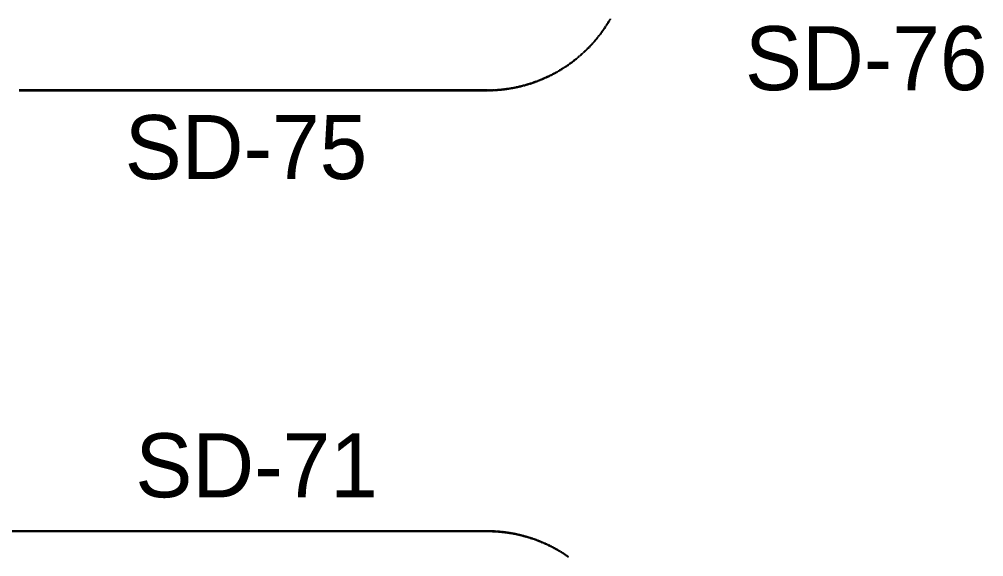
# Model space of a CAD drawing. Header units: metres. Extents: x 0.2 to 42.3, y 0.9 to 39.
# Drawn here: x 36.4 to 41.83, y 22.29 to 25.31 of the extents above; entities that cross this region are included whole.
import ezdxf

# ---------------------------------------------------------------- set-up
doc = ezdxf.new("R2010")
doc.units = ezdxf.units.M
doc.layers.add('BSA_BRANCH_LABEL', color=3, linetype='Continuous')
doc.layers.add('BSA_MATERIAL_SECTION', color=7, linetype='Continuous')

msp = doc.modelspace()

# ---------------------------------------------------------------- linework, layer by layer
at = {"layer": 'BSA_MATERIAL_SECTION'}
for p, q in [((39.7079, 25.2816), (39.7094, 25.284)), ((39.7086, 25.2812), (39.7101, 25.2835)), ((39.7109, 25.2864), (39.7094, 25.284)), ((39.7116, 25.2859), (39.7101, 25.2835)), ((39.7124, 25.2888), (39.7109, 25.2864)), ((39.7116, 25.2859), (39.7131, 25.2883)), ((39.7124, 25.2888), (39.7139, 25.2911)), ((39.7146, 25.2907), (39.7131, 25.2883)), ((39.7139, 25.2911), (39.7154, 25.2936)), ((39.716, 25.2931), (39.7146, 25.2907)), ((39.7168, 25.296), (39.7154, 25.2936)), ((39.716, 25.2931), (39.7175, 25.2956)), ((39.7168, 25.296), (39.7183, 25.2984)), ((39.719, 25.298), (39.7175, 25.2956)), ((39.7197, 25.3008), (39.7183, 25.2984)), ((39.719, 25.298), (39.7204, 25.3004)), ((39.7211, 25.3032), (39.7197, 25.3008)), ((39.7204, 25.3004), (39.7218, 25.3028)), ((39.7211, 25.3032), (39.7226, 25.3057)), ((39.7233, 25.3053), (39.7218, 25.3028)), ((39.7226, 25.3057), (39.724, 25.3081)), ((39.7247, 25.3077), (39.7233, 25.3053)), ((39.7254, 25.3105), (39.724, 25.3081)), ((39.7247, 25.3077), (39.7261, 25.3101)), ((39.6711, 25.2283), (39.6728, 25.2305)), ((39.6718, 25.2278), (39.6735, 25.23)), ((39.6728, 25.2305), (39.6745, 25.2328)), ((39.6735, 25.23), (39.6752, 25.2323)), ((39.6762, 25.235), (39.6745, 25.2328)), ((39.6768, 25.2346), (39.6752, 25.2323)), ((39.6778, 25.2373), (39.6762, 25.235)), ((39.6785, 25.2368), (39.6768, 25.2346)), ((39.6778, 25.2373), (39.6795, 25.2396)), ((39.6785, 25.2368), (39.6802, 25.2391)), ((39.6812, 25.2419), (39.6795, 25.2396)), ((39.6802, 25.2391), (39.6818, 25.2414)), ((39.6812, 25.2419), (39.6828, 25.2442)), ((39.6834, 25.2437), (39.6818, 25.2414)), ((39.6828, 25.2442), (39.6844, 25.2465)), ((39.6851, 25.246), (39.6834, 25.2437)), ((39.6861, 25.2488), (39.6844, 25.2465)), ((39.6851, 25.246), (39.6867, 25.2483)), ((39.6861, 25.2488), (39.6877, 25.2511)), ((39.6883, 25.2506), (39.6867, 25.2483)), ((39.6893, 25.2534), (39.6877, 25.2511)), ((39.6883, 25.2506), (39.6899, 25.2529)), ((39.6909, 25.2557), (39.6893, 25.2534)), ((39.6899, 25.2529), (39.6915, 25.2553)), ((39.6909, 25.2557), (39.6925, 25.258)), ((39.6931, 25.2576), (39.6915, 25.2553)), ((39.6941, 25.2604), (39.6925, 25.258)), ((39.6947, 25.2599), (39.6931, 25.2576)), ((39.6941, 25.2604), (39.6956, 25.2627)), ((39.6947, 25.2599), (39.6963, 25.2622)), ((39.6972, 25.265), (39.6956, 25.2627)), ((39.6979, 25.2646), (39.6963, 25.2622)), ((39.6972, 25.265), (39.6988, 25.2674)), ((39.6979, 25.2646), (39.6994, 25.2669)), ((39.6988, 25.2674), (39.7003, 25.2697)), ((39.6994, 25.2669), (39.701, 25.2693)), ((39.7019, 25.2721), (39.7003, 25.2697)), ((39.7025, 25.2717), (39.701, 25.2693)), ((39.7034, 25.2745), (39.7019, 25.2721)), ((39.7041, 25.274), (39.7025, 25.2717)), ((39.7034, 25.2745), (39.7049, 25.2768)), ((39.7041, 25.274), (39.7056, 25.2764)), ((39.7049, 25.2768), (39.7064, 25.2792)), ((39.7071, 25.2788), (39.7056, 25.2764)), ((39.7079, 25.2816), (39.7064, 25.2792)), ((39.7071, 25.2788), (39.7086, 25.2812)), ((39.6283, 25.176), (39.6264, 25.1739)), ((39.627, 25.1733), (39.6289, 25.1754)), ((39.6283, 25.176), (39.6302, 25.1781)), ((39.6308, 25.1776), (39.6289, 25.1754)), ((39.6302, 25.1781), (39.632, 25.1802)), ((39.6326, 25.1797), (39.6308, 25.1776)), ((39.6339, 25.1823), (39.632, 25.1802)), ((39.6326, 25.1797), (39.6345, 25.1818)), ((39.6339, 25.1823), (39.6357, 25.1844)), ((39.6345, 25.1818), (39.6363, 25.1839)), ((39.6376, 25.1866), (39.6357, 25.1844)), ((39.6382, 25.186), (39.6363, 25.1839)), ((39.6394, 25.1887), (39.6376, 25.1866)), ((39.64, 25.1882), (39.6382, 25.186)), ((39.6394, 25.1887), (39.6412, 25.1908)), ((39.64, 25.1882), (39.6418, 25.1903)), ((39.6412, 25.1908), (39.6431, 25.193)), ((39.6437, 25.1925), (39.6418, 25.1903)), ((39.6449, 25.1952), (39.6431, 25.193)), ((39.6437, 25.1925), (39.6455, 25.1946)), ((39.6467, 25.1973), (39.6449, 25.1952)), ((39.6455, 25.1946), (39.6473, 25.1968)), ((39.6467, 25.1973), (39.6485, 25.1995)), ((39.6491, 25.199), (39.6473, 25.1968)), ((39.6503, 25.2017), (39.6485, 25.1995)), ((39.6509, 25.2012), (39.6491, 25.199)), ((39.6503, 25.2017), (39.652, 25.2038)), ((39.6509, 25.2012), (39.6527, 25.2033)), ((39.6538, 25.206), (39.652, 25.2038)), ((39.6527, 25.2033), (39.6544, 25.2055)), ((39.6538, 25.206), (39.6556, 25.2082)), ((39.6562, 25.2077), (39.6544, 25.2055)), ((39.6573, 25.2104), (39.6556, 25.2082)), ((39.658, 25.2099), (39.6562, 25.2077)), ((39.6573, 25.2104), (39.6591, 25.2126)), ((39.658, 25.2099), (39.6597, 25.2121)), ((39.6591, 25.2126), (39.6608, 25.2149)), ((39.6615, 25.2144), (39.6597, 25.2121)), ((39.6626, 25.2171), (39.6608, 25.2149)), ((39.6615, 25.2144), (39.6632, 25.2166)), ((39.6643, 25.2193), (39.6626, 25.2171)), ((39.6632, 25.2166), (39.6649, 25.2188)), ((39.6643, 25.2193), (39.666, 25.2215)), ((39.6667, 25.221), (39.6649, 25.2188)), ((39.666, 25.2215), (39.6677, 25.2238)), ((39.6684, 25.2233), (39.6667, 25.221)), ((39.6694, 25.226), (39.6677, 25.2238)), ((39.6684, 25.2233), (39.6701, 25.2255)), ((39.6711, 25.2283), (39.6694, 25.226)), ((39.6718, 25.2278), (39.6701, 25.2255)), ((39.575, 25.1217), (39.5729, 25.1198)), ((39.5755, 25.1211), (39.5735, 25.1192)), ((39.575, 25.1217), (39.577, 25.1237)), ((39.5776, 25.1231), (39.5755, 25.1211)), ((39.5791, 25.1256), (39.577, 25.1237)), ((39.5776, 25.1231), (39.5797, 25.125)), ((39.5791, 25.1256), (39.5812, 25.1275)), ((39.5817, 25.1269), (39.5797, 25.125)), ((39.5832, 25.1294), (39.5812, 25.1275)), ((39.5817, 25.1269), (39.5838, 25.1289)), ((39.5852, 25.1314), (39.5832, 25.1294)), ((39.5838, 25.1289), (39.5858, 25.1308)), ((39.5852, 25.1314), (39.5873, 25.1333)), ((39.5878, 25.1328), (39.5858, 25.1308)), ((39.5873, 25.1333), (39.5893, 25.1353)), ((39.5898, 25.1347), (39.5878, 25.1328)), ((39.5913, 25.1373), (39.5893, 25.1353)), ((39.5898, 25.1347), (39.5919, 25.1367)), ((39.5913, 25.1373), (39.5933, 25.1393)), ((39.5939, 25.1387), (39.5919, 25.1367)), ((39.5953, 25.1412), (39.5933, 25.1393)), ((39.5939, 25.1387), (39.5959, 25.1407)), ((39.5973, 25.1432), (39.5953, 25.1412)), ((39.5959, 25.1407), (39.5979, 25.1427)), ((39.5973, 25.1432), (39.5993, 25.1452)), ((39.5999, 25.1447), (39.5979, 25.1427)), ((39.5993, 25.1452), (39.6013, 25.1472)), ((39.6019, 25.1467), (39.5999, 25.1447)), ((39.6033, 25.1492), (39.6013, 25.1472)), ((39.6019, 25.1467), (39.6038, 25.1487)), ((39.6052, 25.1512), (39.6033, 25.1492)), ((39.6038, 25.1487), (39.6058, 25.1507)), ((39.6052, 25.1512), (39.6072, 25.1533)), ((39.6078, 25.1527), (39.6058, 25.1507)), ((39.6072, 25.1533), (39.6091, 25.1553)), ((39.6097, 25.1548), (39.6078, 25.1527)), ((39.6111, 25.1573), (39.6091, 25.1553)), ((39.6097, 25.1548), (39.6117, 25.1568)), ((39.613, 25.1594), (39.6111, 25.1573)), ((39.6136, 25.1588), (39.6117, 25.1568)), ((39.613, 25.1594), (39.615, 25.1614)), ((39.6136, 25.1588), (39.6155, 25.1609)), ((39.615, 25.1614), (39.6169, 25.1635)), ((39.6155, 25.1609), (39.6175, 25.1629)), ((39.6188, 25.1656), (39.6169, 25.1635)), ((39.6194, 25.165), (39.6175, 25.1629)), ((39.6188, 25.1656), (39.6207, 25.1676)), ((39.6213, 25.1671), (39.6194, 25.165)), ((39.6226, 25.1697), (39.6207, 25.1676)), ((39.6213, 25.1671), (39.6232, 25.1692)), ((39.6226, 25.1697), (39.6245, 25.1718)), ((39.6251, 25.1713), (39.6232, 25.1692)), ((39.6264, 25.1739), (39.6245, 25.1718)), ((39.6251, 25.1713), (39.627, 25.1733)), ((39.51, 25.0677), (39.5078, 25.066)), ((39.5105, 25.0671), (39.5082, 25.0654)), ((39.51, 25.0677), (39.5123, 25.0694)), ((39.5128, 25.0688), (39.5105, 25.0671)), ((39.5145, 25.0711), (39.5123, 25.0694)), ((39.5128, 25.0688), (39.515, 25.0705)), ((39.5145, 25.0711), (39.5168, 25.0728)), ((39.5173, 25.0722), (39.515, 25.0705)), ((39.519, 25.0745), (39.5168, 25.0728)), ((39.5173, 25.0722), (39.5195, 25.0739)), ((39.519, 25.0745), (39.5212, 25.0762)), ((39.5217, 25.0756), (39.5195, 25.0739)), ((39.5235, 25.078), (39.5212, 25.0762)), ((39.5217, 25.0756), (39.524, 25.0773)), ((39.5235, 25.078), (39.5257, 25.0797)), ((39.524, 25.0773), (39.5262, 25.0791)), ((39.5279, 25.0814), (39.5257, 25.0797)), ((39.5284, 25.0808), (39.5262, 25.0791)), ((39.5279, 25.0814), (39.5301, 25.0832)), ((39.5284, 25.0808), (39.5306, 25.0826)), ((39.5323, 25.0849), (39.5301, 25.0832)), ((39.5328, 25.0843), (39.5306, 25.0826)), ((39.5323, 25.0849), (39.5345, 25.0867)), ((39.535, 25.0861), (39.5328, 25.0843)), ((39.5367, 25.0885), (39.5345, 25.0867)), ((39.535, 25.0861), (39.5372, 25.0879)), ((39.5367, 25.0885), (39.5389, 25.0903)), ((39.5394, 25.0897), (39.5372, 25.0879)), ((39.5411, 25.0921), (39.5389, 25.0903)), ((39.5394, 25.0897), (39.5416, 25.0914)), ((39.5411, 25.0921), (39.5432, 25.0939)), ((39.5416, 25.0914), (39.5437, 25.0933)), ((39.5454, 25.0957), (39.5432, 25.0939)), ((39.5459, 25.0951), (39.5437, 25.0933)), ((39.5454, 25.0957), (39.5475, 25.0975)), ((39.5481, 25.0969), (39.5459, 25.0951)), ((39.5497, 25.0993), (39.5475, 25.0975)), ((39.5481, 25.0969), (39.5502, 25.0987)), ((39.5497, 25.0993), (39.5518, 25.1011)), ((39.5502, 25.0987), (39.5524, 25.1005)), ((39.554, 25.103), (39.5518, 25.1011)), ((39.5545, 25.1024), (39.5524, 25.1005)), ((39.554, 25.103), (39.5561, 25.1048)), ((39.5566, 25.1042), (39.5545, 25.1024)), ((39.5582, 25.1067), (39.5561, 25.1048)), ((39.5566, 25.1042), (39.5588, 25.1061)), ((39.5603, 25.1085), (39.5582, 25.1067)), ((39.5588, 25.1061), (39.5609, 25.1079)), ((39.5603, 25.1085), (39.5625, 25.1104)), ((39.563, 25.1098), (39.5609, 25.1079)), ((39.5646, 25.1123), (39.5625, 25.1104)), ((39.563, 25.1098), (39.5651, 25.1117)), ((39.5646, 25.1123), (39.5667, 25.1141)), ((39.5672, 25.1135), (39.5651, 25.1117)), ((39.5667, 25.1141), (39.5687, 25.116)), ((39.5693, 25.1154), (39.5672, 25.1135)), ((39.5708, 25.1179), (39.5687, 25.116)), ((39.5693, 25.1154), (39.5714, 25.1173)), ((39.5708, 25.1179), (39.5729, 25.1198)), ((39.5714, 25.1173), (39.5735, 25.1192)), ((39.4251, 25.0124), (39.4227, 25.011)), ((39.4251, 25.0124), (39.4276, 25.0138)), ((39.4255, 25.0117), (39.428, 25.0131)), ((39.43, 25.0151), (39.4276, 25.0138)), ((39.4304, 25.0145), (39.428, 25.0131)), ((39.43, 25.0151), (39.4324, 25.0166)), ((39.4304, 25.0145), (39.4328, 25.0159)), ((39.4349, 25.018), (39.4324, 25.0166)), ((39.4353, 25.0173), (39.4328, 25.0159)), ((39.4349, 25.018), (39.4373, 25.0194)), ((39.4377, 25.0187), (39.4353, 25.0173)), ((39.4397, 25.0208), (39.4373, 25.0194)), ((39.4377, 25.0187), (39.4401, 25.0201)), ((39.4397, 25.0208), (39.4422, 25.0223)), ((39.4426, 25.0216), (39.4401, 25.0201)), ((39.4446, 25.0237), (39.4422, 25.0223)), ((39.4426, 25.0216), (39.445, 25.023)), ((39.4446, 25.0237), (39.447, 25.0252)), ((39.4474, 25.0245), (39.445, 25.023)), ((39.4494, 25.0266), (39.447, 25.0252)), ((39.4474, 25.0245), (39.4498, 25.026)), ((39.4494, 25.0266), (39.4518, 25.0281)), ((39.4498, 25.026), (39.4522, 25.0274)), ((39.4542, 25.0296), (39.4518, 25.0281)), ((39.4546, 25.0289), (39.4522, 25.0274)), ((39.4542, 25.0296), (39.4566, 25.0311)), ((39.457, 25.0304), (39.4546, 25.0289)), ((39.459, 25.0326), (39.4566, 25.0311)), ((39.457, 25.0304), (39.4594, 25.0319)), ((39.459, 25.0326), (39.4613, 25.0341)), ((39.4618, 25.0334), (39.4594, 25.0319)), ((39.4637, 25.0356), (39.4613, 25.0341)), ((39.4618, 25.0334), (39.4641, 25.035)), ((39.4637, 25.0356), (39.4661, 25.0372)), ((39.4641, 25.035), (39.4665, 25.0365)), ((39.4684, 25.0387), (39.4661, 25.0372)), ((39.4689, 25.038), (39.4665, 25.0365)), ((39.4684, 25.0387), (39.4708, 25.0402)), ((39.4712, 25.0396), (39.4689, 25.038)), ((39.4732, 25.0418), (39.4708, 25.0402)), ((39.4712, 25.0396), (39.4736, 25.0411)), ((39.4732, 25.0418), (39.4755, 25.0433)), ((39.4759, 25.0427), (39.4736, 25.0411)), ((39.4778, 25.0449), (39.4755, 25.0433)), ((39.4759, 25.0427), (39.4783, 25.0442)), ((39.4778, 25.0449), (39.4802, 25.0465)), ((39.4806, 25.0458), (39.4783, 25.0442)), ((39.4825, 25.0481), (39.4802, 25.0465)), ((39.4806, 25.0458), (39.483, 25.0474)), ((39.4825, 25.0481), (39.4848, 25.0497)), ((39.4853, 25.049), (39.483, 25.0474)), ((39.4872, 25.0513), (39.4848, 25.0497)), ((39.4853, 25.049), (39.4876, 25.0506)), ((39.4872, 25.0513), (39.4895, 25.0529)), ((39.4899, 25.0522), (39.4876, 25.0506)), ((39.4918, 25.0545), (39.4895, 25.0529)), ((39.4899, 25.0522), (39.4922, 25.0538)), ((39.4918, 25.0545), (39.4941, 25.0561)), ((39.4945, 25.0555), (39.4922, 25.0538)), ((39.4964, 25.0577), (39.4941, 25.0561)), ((39.4945, 25.0555), (39.4968, 25.0571)), ((39.4964, 25.0577), (39.4987, 25.0594)), ((39.4991, 25.0587), (39.4968, 25.0571)), ((39.5009, 25.061), (39.4987, 25.0594)), ((39.4991, 25.0587), (39.5014, 25.0604)), ((39.5009, 25.061), (39.5032, 25.0627)), ((39.5037, 25.062), (39.5014, 25.0604)), ((39.5055, 25.0644), (39.5032, 25.0627)), ((39.5037, 25.062), (39.506, 25.0637)), ((39.5055, 25.0644), (39.5078, 25.066)), ((39.506, 25.0637), (39.5082, 25.0654)), ((39.3076, 24.958), (39.305, 24.957)), ((39.3076, 24.958), (39.3102, 24.959)), ((39.3105, 24.9582), (39.3079, 24.9573)), ((39.3129, 24.96), (39.3102, 24.959)), ((39.3105, 24.9582), (39.3132, 24.9592)), ((39.3129, 24.96), (39.3155, 24.961)), ((39.3132, 24.9592), (39.3158, 24.9602)), ((39.3182, 24.962), (39.3155, 24.961)), ((39.3184, 24.9612), (39.3158, 24.9602)), ((39.3208, 24.963), (39.3182, 24.962)), ((39.3211, 24.9622), (39.3184, 24.9612)), ((39.3208, 24.963), (39.3234, 24.964)), ((39.3211, 24.9622), (39.3237, 24.9633)), ((39.3234, 24.964), (39.326, 24.965)), ((39.3263, 24.9643), (39.3237, 24.9633)), ((39.3286, 24.9661), (39.326, 24.965)), ((39.3263, 24.9643), (39.3289, 24.9653)), ((39.3286, 24.9661), (39.3313, 24.9671)), ((39.3289, 24.9653), (39.3316, 24.9664)), ((39.3339, 24.9682), (39.3313, 24.9671)), ((39.3342, 24.9675), (39.3316, 24.9664)), ((39.3339, 24.9682), (39.3365, 24.9693)), ((39.3368, 24.9685), (39.3342, 24.9675)), ((39.3391, 24.9703), (39.3365, 24.9693)), ((39.3368, 24.9685), (39.3394, 24.9696)), ((39.3391, 24.9703), (39.3417, 24.9714)), ((39.3394, 24.9696), (39.342, 24.9707)), ((39.3443, 24.9725), (39.3417, 24.9714)), ((39.3446, 24.9718), (39.342, 24.9707)), ((39.3443, 24.9725), (39.3469, 24.9736)), ((39.3472, 24.9729), (39.3446, 24.9718)), ((39.3495, 24.9747), (39.3469, 24.9736)), ((39.3472, 24.9729), (39.3498, 24.974)), ((39.3495, 24.9747), (39.352, 24.9759)), ((39.3498, 24.974), (39.3524, 24.9751)), ((39.3546, 24.977), (39.352, 24.9759)), ((39.3549, 24.9763), (39.3524, 24.9751)), ((39.3546, 24.977), (39.3572, 24.9782)), ((39.3549, 24.9763), (39.3575, 24.9774)), ((39.3598, 24.9793), (39.3572, 24.9782)), ((39.3601, 24.9786), (39.3575, 24.9774)), ((39.3623, 24.9805), (39.3598, 24.9793)), ((39.3627, 24.9797), (39.3601, 24.9786)), ((39.3623, 24.9805), (39.3649, 24.9816)), ((39.3627, 24.9797), (39.3652, 24.9809)), ((39.3649, 24.9816), (39.3675, 24.9828)), ((39.3652, 24.9809), (39.3678, 24.9821)), ((39.37, 24.984), (39.3675, 24.9828)), ((39.3704, 24.9833), (39.3678, 24.9821)), ((39.37, 24.984), (39.3726, 24.9852)), ((39.3729, 24.9845), (39.3704, 24.9833)), ((39.3751, 24.9864), (39.3726, 24.9852)), ((39.3729, 24.9845), (39.3755, 24.9857)), ((39.3751, 24.9864), (39.3777, 24.9876)), ((39.378, 24.9869), (39.3755, 24.9857)), ((39.3802, 24.9888), (39.3777, 24.9876)), ((39.378, 24.9869), (39.3805, 24.9881)), ((39.3827, 24.9901), (39.3802, 24.9888)), ((39.3805, 24.9881), (39.3831, 24.9893)), ((39.3827, 24.9901), (39.3853, 24.9913)), ((39.3856, 24.9906), (39.3831, 24.9893)), ((39.3853, 24.9913), (39.3878, 24.9926)), ((39.3856, 24.9906), (39.3881, 24.9918)), ((39.3903, 24.9938), (39.3878, 24.9926)), ((39.3907, 24.9931), (39.3881, 24.9918)), ((39.3903, 24.9938), (39.3928, 24.9951)), ((39.3932, 24.9944), (39.3907, 24.9931)), ((39.3953, 24.9964), (39.3928, 24.9951)), ((39.3932, 24.9944), (39.3957, 24.9956)), ((39.3953, 24.9964), (39.3978, 24.9976)), ((39.3957, 24.9956), (39.3982, 24.9969)), ((39.4003, 24.9989), (39.3978, 24.9976)), ((39.4007, 24.9982), (39.3982, 24.9969)), ((39.4003, 24.9989), (39.4028, 25.0002)), ((39.4032, 24.9995), (39.4007, 24.9982)), ((39.4053, 25.0016), (39.4028, 25.0002)), ((39.4032, 24.9995), (39.4057, 25.0008)), ((39.4053, 25.0016), (39.4078, 25.0029)), ((39.4057, 25.0008), (39.4082, 25.0022)), ((39.4103, 25.0042), (39.4078, 25.0029)), ((39.4107, 25.0035), (39.4082, 25.0022)), ((39.4103, 25.0042), (39.4128, 25.0055)), ((39.4107, 25.0035), (39.4132, 25.0048)), ((39.4153, 25.0069), (39.4128, 25.0055)), ((39.4156, 25.0062), (39.4132, 25.0048)), ((39.4153, 25.0069), (39.4177, 25.0082)), ((39.4181, 25.0075), (39.4156, 25.0062)), ((39.4202, 25.0096), (39.4177, 25.0082)), ((39.4181, 25.0075), (39.4206, 25.0089)), ((39.4202, 25.0096), (39.4227, 25.011)), ((39.4206, 25.0089), (39.423, 25.0103)), ((39.4255, 25.0117), (39.423, 25.0103)), ((39.0316, 24.9089), (36.4007, 24.9089)), ((36.4007, 24.9081), (39.0316, 24.9081)), ((39.0316, 24.9089), (39.0345, 24.9089)), ((39.0316, 24.9085), (39.0316, 24.9089)), ((39.0316, 24.9089), (39.0316, 24.9085)), ((39.0316, 24.9085), (39.0316, 24.9081)), ((39.0316, 24.9081), (39.0316, 24.9085)), ((39.0345, 24.9081), (39.0316, 24.9081)), ((39.0373, 24.9089), (39.0345, 24.9089)), ((39.0345, 24.9081), (39.0373, 24.9081)), ((39.0373, 24.9089), (39.0401, 24.909)), ((39.0401, 24.9082), (39.0373, 24.9081)), ((39.0429, 24.909), (39.0401, 24.909)), ((39.0401, 24.9082), (39.0429, 24.9082)), ((39.0429, 24.909), (39.0457, 24.909)), ((39.0457, 24.9082), (39.0429, 24.9082)), ((39.0485, 24.9091), (39.0457, 24.909)), ((39.0457, 24.9082), (39.0486, 24.9083)), ((39.0485, 24.9091), (39.0514, 24.9092)), ((39.0514, 24.9084), (39.0486, 24.9083)), ((39.0542, 24.9092), (39.0514, 24.9092)), ((39.0514, 24.9084), (39.0542, 24.9084)), ((39.0542, 24.9092), (39.057, 24.9093)), ((39.057, 24.9085), (39.0542, 24.9084)), ((39.0598, 24.9094), (39.057, 24.9093)), ((39.057, 24.9085), (39.0598, 24.9086)), ((39.0598, 24.9094), (39.0626, 24.9095)), ((39.0626, 24.9087), (39.0598, 24.9086)), ((39.0654, 24.9096), (39.0626, 24.9095)), ((39.0626, 24.9087), (39.0655, 24.9088)), ((39.0654, 24.9096), (39.0682, 24.9097)), ((39.0683, 24.909), (39.0655, 24.9088)), ((39.0711, 24.9099), (39.0682, 24.9097)), ((39.0683, 24.909), (39.0711, 24.9091)), ((39.0711, 24.9099), (39.0739, 24.91)), ((39.0711, 24.9091), (39.0739, 24.9092)), ((39.0767, 24.9102), (39.0739, 24.91)), ((39.0767, 24.9094), (39.0739, 24.9092)), ((39.0767, 24.9102), (39.0795, 24.9103)), ((39.0796, 24.9095), (39.0767, 24.9094)), ((39.0823, 24.9105), (39.0795, 24.9103)), ((39.0796, 24.9095), (39.0824, 24.9097)), ((39.0823, 24.9105), (39.0851, 24.9107)), ((39.0852, 24.9099), (39.0824, 24.9097)), ((39.0879, 24.9109), (39.0851, 24.9107)), ((39.0852, 24.9099), (39.088, 24.9101)), ((39.0879, 24.9109), (39.0907, 24.9111)), ((39.088, 24.9101), (39.0908, 24.9103)), ((39.0936, 24.9113), (39.0907, 24.9111)), ((39.0936, 24.9105), (39.0908, 24.9103)), ((39.0964, 24.9115), (39.0936, 24.9113)), ((39.0964, 24.9107), (39.0936, 24.9105)), ((39.0964, 24.9115), (39.0992, 24.9118)), ((39.0964, 24.9107), (39.0992, 24.911)), ((39.0992, 24.9118), (39.102, 24.912)), ((39.1021, 24.9112), (39.0992, 24.911)), ((39.1048, 24.9123), (39.102, 24.912)), ((39.1021, 24.9112), (39.1049, 24.9115)), ((39.1048, 24.9123), (39.1076, 24.9125)), ((39.1077, 24.9117), (39.1049, 24.9115)), ((39.1104, 24.9128), (39.1076, 24.9125)), ((39.1077, 24.9117), (39.1105, 24.912)), ((39.1104, 24.9128), (39.1132, 24.9131)), ((39.1133, 24.9123), (39.1105, 24.912)), ((39.116, 24.9134), (39.1132, 24.9131)), ((39.1133, 24.9123), (39.1161, 24.9126)), ((39.116, 24.9134), (39.1188, 24.9137)), ((39.1189, 24.9129), (39.1161, 24.9126)), ((39.1216, 24.914), (39.1188, 24.9137)), ((39.1189, 24.9129), (39.1217, 24.9132)), ((39.1216, 24.914), (39.1244, 24.9143)), ((39.1245, 24.9135), (39.1217, 24.9132)), ((39.1272, 24.9146), (39.1244, 24.9143)), ((39.1245, 24.9135), (39.1273, 24.9138)), ((39.13, 24.915), (39.1272, 24.9146)), ((39.1301, 24.9142), (39.1273, 24.9138)), ((39.13, 24.915), (39.1328, 24.9153)), ((39.1301, 24.9142), (39.1329, 24.9145)), ((39.1328, 24.9153), (39.1356, 24.9157)), ((39.1357, 24.9149), (39.1329, 24.9145)), ((39.1384, 24.9161), (39.1356, 24.9157)), ((39.1357, 24.9149), (39.1385, 24.9153)), ((39.1384, 24.9161), (39.1412, 24.9164)), ((39.1413, 24.9157), (39.1385, 24.9153)), ((39.144, 24.9168), (39.1412, 24.9164)), ((39.1413, 24.9157), (39.1441, 24.916)), ((39.1468, 24.9172), (39.144, 24.9168)), ((39.1469, 24.9164), (39.1441, 24.916)), ((39.1468, 24.9172), (39.1495, 24.9176)), ((39.1469, 24.9164), (39.1497, 24.9169)), ((39.1495, 24.9176), (39.1523, 24.9181)), ((39.1524, 24.9173), (39.1497, 24.9169)), ((39.1551, 24.9185), (39.1523, 24.9181)), ((39.1524, 24.9173), (39.1552, 24.9177)), ((39.1551, 24.9185), (39.1579, 24.9189)), ((39.158, 24.9181), (39.1552, 24.9177)), ((39.1607, 24.9194), (39.1579, 24.9189)), ((39.158, 24.9181), (39.1608, 24.9186)), ((39.1607, 24.9194), (39.1635, 24.9198)), ((39.1608, 24.9186), (39.1636, 24.9191)), ((39.1662, 24.9203), (39.1635, 24.9198)), ((39.1664, 24.9195), (39.1636, 24.9191)), ((39.169, 24.9208), (39.1662, 24.9203)), ((39.1691, 24.92), (39.1664, 24.9195)), ((39.169, 24.9208), (39.1718, 24.9213)), ((39.1691, 24.92), (39.1719, 24.9205)), ((39.1718, 24.9213), (39.1746, 24.9218)), ((39.1747, 24.921), (39.1719, 24.9205)), ((39.1773, 24.9223), (39.1746, 24.9218)), ((39.1747, 24.921), (39.1775, 24.9215)), ((39.1773, 24.9223), (39.1801, 24.9228)), ((39.1802, 24.922), (39.1775, 24.9215)), ((39.1829, 24.9233), (39.1801, 24.9228)), ((39.1802, 24.922), (39.183, 24.9225)), ((39.1856, 24.9239), (39.1829, 24.9233)), ((39.1858, 24.9231), (39.183, 24.9225)), ((39.1856, 24.9239), (39.1884, 24.9244)), ((39.1858, 24.9231), (39.1886, 24.9236)), ((39.1912, 24.925), (39.1884, 24.9244)), ((39.1913, 24.9242), (39.1886, 24.9236)), ((39.1912, 24.925), (39.1939, 24.9255)), ((39.1913, 24.9242), (39.1941, 24.9248)), ((39.1939, 24.9255), (39.1967, 24.9261)), ((39.1968, 24.9253), (39.1941, 24.9248)), ((39.1994, 24.9267), (39.1967, 24.9261)), ((39.1968, 24.9253), (39.1996, 24.9259)), ((39.2022, 24.9273), (39.1994, 24.9267)), ((39.2024, 24.9265), (39.1996, 24.9259)), ((39.2022, 24.9273), (39.2049, 24.9279)), ((39.2024, 24.9265), (39.2051, 24.9271)), ((39.2049, 24.9279), (39.2077, 24.9285)), ((39.2079, 24.9277), (39.2051, 24.9271)), ((39.2104, 24.9291), (39.2077, 24.9285)), ((39.2079, 24.9277), (39.2106, 24.9284)), ((39.2104, 24.9291), (39.2132, 24.9298)), ((39.2134, 24.929), (39.2106, 24.9284)), ((39.2159, 24.9304), (39.2132, 24.9298)), ((39.2134, 24.929), (39.2161, 24.9296)), ((39.2159, 24.9304), (39.2187, 24.9311)), ((39.2188, 24.9303), (39.2161, 24.9296)), ((39.2214, 24.9317), (39.2187, 24.9311)), ((39.2188, 24.9303), (39.2216, 24.931)), ((39.2214, 24.9317), (39.2241, 24.9324)), ((39.2243, 24.9316), (39.2216, 24.931)), ((39.2269, 24.9331), (39.2241, 24.9324)), ((39.2243, 24.9316), (39.2271, 24.9323)), ((39.2269, 24.9331), (39.2296, 24.9338)), ((39.2298, 24.933), (39.2271, 24.9323)), ((39.2323, 24.9345), (39.2296, 24.9338)), ((39.2298, 24.933), (39.2325, 24.9337)), ((39.2323, 24.9345), (39.2351, 24.9352)), ((39.2353, 24.9344), (39.2325, 24.9337)), ((39.2378, 24.9359), (39.2351, 24.9352)), ((39.2353, 24.9344), (39.238, 24.9352)), ((39.2405, 24.9367), (39.2378, 24.9359)), ((39.2407, 24.9359), (39.238, 24.9352)), ((39.2405, 24.9367), (39.2432, 24.9374)), ((39.2407, 24.9359), (39.2434, 24.9366)), ((39.2432, 24.9374), (39.2459, 24.9381)), ((39.2434, 24.9366), (39.2461, 24.9374)), ((39.2487, 24.9389), (39.2459, 24.9381)), ((39.2489, 24.9381), (39.2461, 24.9374)), ((39.2487, 24.9389), (39.2514, 24.9397)), ((39.2516, 24.9389), (39.2489, 24.9381)), ((39.2541, 24.9405), (39.2514, 24.9397)), ((39.2516, 24.9389), (39.2543, 24.9397)), ((39.2541, 24.9405), (39.2568, 24.9412)), ((39.257, 24.9405), (39.2543, 24.9397)), ((39.2595, 24.942), (39.2568, 24.9412)), ((39.257, 24.9405), (39.2597, 24.9413)), ((39.2595, 24.942), (39.2622, 24.9428)), ((39.2597, 24.9413), (39.2624, 24.9421)), ((39.2649, 24.9437), (39.2622, 24.9428)), ((39.2651, 24.9429), (39.2624, 24.9421)), ((39.2649, 24.9437), (39.2676, 24.9445)), ((39.2651, 24.9429), (39.2678, 24.9437)), ((39.2703, 24.9453), (39.2676, 24.9445)), ((39.2705, 24.9446), (39.2678, 24.9437)), ((39.2729, 24.9462), (39.2703, 24.9453)), ((39.2732, 24.9454), (39.2705, 24.9446)), ((39.2729, 24.9462), (39.2756, 24.947)), ((39.2732, 24.9454), (39.2759, 24.9463)), ((39.2783, 24.9479), (39.2756, 24.947)), ((39.2786, 24.9471), (39.2759, 24.9463)), ((39.2783, 24.9479), (39.281, 24.9488)), ((39.2786, 24.9471), (39.2812, 24.948)), ((39.281, 24.9488), (39.2837, 24.9496)), ((39.2812, 24.948), (39.2839, 24.9489)), ((39.2863, 24.9505), (39.2837, 24.9496)), ((39.2866, 24.9498), (39.2839, 24.9489)), ((39.2863, 24.9505), (39.289, 24.9514)), ((39.2893, 24.9507), (39.2866, 24.9498)), ((39.2917, 24.9523), (39.289, 24.9514)), ((39.2893, 24.9507), (39.2919, 24.9516)), ((39.2917, 24.9523), (39.2943, 24.9533)), ((39.2946, 24.9525), (39.2919, 24.9516)), ((39.297, 24.9542), (39.2943, 24.9533)), ((39.2946, 24.9525), (39.2973, 24.9534)), ((39.297, 24.9542), (39.2997, 24.9551)), ((39.2999, 24.9544), (39.2973, 24.9534)), ((39.3023, 24.9561), (39.2997, 24.9551)), ((39.2999, 24.9544), (39.3026, 24.9553)), ((39.3023, 24.9561), (39.305, 24.957)), ((39.3026, 24.9553), (39.3052, 24.9563)), ((39.3079, 24.9573), (39.3052, 24.9563)), ((36.2699, 22.4297), (39.0316, 22.4297)), ((39.0316, 22.4289), (36.2699, 22.4289)), ((39.0345, 22.4297), (39.0316, 22.4297)), ((39.0316, 22.4293), (39.0316, 22.4297)), ((39.0316, 22.4293), (39.0316, 22.4297)), ((39.0316, 22.4293), (39.0316, 22.4289)), ((39.0316, 22.4293), (39.0316, 22.4289)), ((39.0316, 22.4289), (39.0345, 22.4289)), ((39.0345, 22.4297), (39.0373, 22.4297)), ((39.0373, 22.4289), (39.0345, 22.4289)), ((39.0401, 22.4297), (39.0373, 22.4297)), ((39.0373, 22.4289), (39.0401, 22.4289)), ((39.0401, 22.4297), (39.0429, 22.4296)), ((39.0429, 22.4288), (39.0401, 22.4289)), ((39.0457, 22.4296), (39.0429, 22.4296)), ((39.0429, 22.4288), (39.0457, 22.4288)), ((39.0457, 22.4296), (39.0486, 22.4295)), ((39.0485, 22.4287), (39.0457, 22.4288)), ((39.0485, 22.4287), (39.0514, 22.4287)), ((39.0514, 22.4295), (39.0486, 22.4295)), ((39.0514, 22.4295), (39.0542, 22.4294)), ((39.0542, 22.4286), (39.0514, 22.4287)), ((39.057, 22.4293), (39.0542, 22.4294)), ((39.0542, 22.4286), (39.057, 22.4285)), ((39.057, 22.4293), (39.0598, 22.4292)), ((39.0598, 22.4284), (39.057, 22.4285)), ((39.0626, 22.4291), (39.0598, 22.4292)), ((39.0598, 22.4284), (39.0626, 22.4283)), ((39.0626, 22.4291), (39.0655, 22.429)), ((39.0654, 22.4282), (39.0626, 22.4283)), ((39.0654, 22.4282), (39.0682, 22.4281)), ((39.0683, 22.4289), (39.0655, 22.429)), ((39.0711, 22.4279), (39.0682, 22.4281)), ((39.0683, 22.4289), (39.0711, 22.4287)), ((39.0739, 22.4286), (39.0711, 22.4287)), ((39.0711, 22.4279), (39.0739, 22.4278)), ((39.0739, 22.4286), (39.0767, 22.4284)), ((39.0767, 22.4276), (39.0739, 22.4278)), ((39.0796, 22.4283), (39.0767, 22.4284)), ((39.0767, 22.4276), (39.0795, 22.4275)), ((39.0823, 22.4273), (39.0795, 22.4275)), ((39.0796, 22.4283), (39.0824, 22.4281)), ((39.0823, 22.4273), (39.0851, 22.4271)), ((39.0824, 22.4281), (39.0852, 22.4279)), ((39.0879, 22.4269), (39.0851, 22.4271)), ((39.088, 22.4277), (39.0852, 22.4279)), ((39.0879, 22.4269), (39.0907, 22.4267)), ((39.0908, 22.4275), (39.088, 22.4277)), ((39.0936, 22.4265), (39.0907, 22.4267)), ((39.0908, 22.4275), (39.0936, 22.4273)), ((39.0964, 22.4271), (39.0936, 22.4273)), ((39.0936, 22.4265), (39.0964, 22.4263)), ((39.0964, 22.4271), (39.0992, 22.4268)), ((39.0992, 22.4261), (39.0964, 22.4263)), ((39.1021, 22.4266), (39.0992, 22.4268)), ((39.0992, 22.4261), (39.102, 22.4258)), ((39.1048, 22.4256), (39.102, 22.4258)), ((39.1021, 22.4266), (39.1049, 22.4264)), ((39.1048, 22.4256), (39.1076, 22.4253)), ((39.1077, 22.4261), (39.1049, 22.4264)), ((39.1104, 22.425), (39.1076, 22.4253)), ((39.1077, 22.4261), (39.1105, 22.4258)), ((39.1104, 22.425), (39.1132, 22.4247)), ((39.1105, 22.4258), (39.1133, 22.4255)), ((39.116, 22.4244), (39.1132, 22.4247)), ((39.1161, 22.4252), (39.1133, 22.4255)), ((39.116, 22.4244), (39.1188, 22.4241)), ((39.1189, 22.4249), (39.1161, 22.4252)), ((39.1216, 22.4238), (39.1188, 22.4241)), ((39.1189, 22.4249), (39.1217, 22.4246)), ((39.1216, 22.4238), (39.1244, 22.4235)), ((39.1245, 22.4243), (39.1217, 22.4246)), ((39.1272, 22.4232), (39.1244, 22.4235)), ((39.1245, 22.4243), (39.1273, 22.424)), ((39.1272, 22.4232), (39.13, 22.4228)), ((39.1301, 22.4236), (39.1273, 22.424)), ((39.1328, 22.4225), (39.13, 22.4228)), ((39.1301, 22.4236), (39.1329, 22.4233)), ((39.1328, 22.4225), (39.1356, 22.4221)), ((39.1357, 22.4229), (39.1329, 22.4233)), ((39.1384, 22.4218), (39.1356, 22.4221)), ((39.1357, 22.4229), (39.1385, 22.4225)), ((39.1384, 22.4218), (39.1412, 22.4214)), ((39.1413, 22.4222), (39.1385, 22.4225)), ((39.144, 22.421), (39.1412, 22.4214)), ((39.1413, 22.4222), (39.1441, 22.4218)), ((39.144, 22.421), (39.1468, 22.4206)), ((39.1469, 22.4214), (39.1441, 22.4218)), ((39.1495, 22.4202), (39.1468, 22.4206)), ((39.1469, 22.4214), (39.1497, 22.421)), ((39.1495, 22.4202), (39.1523, 22.4197)), ((39.1524, 22.4205), (39.1497, 22.421)), ((39.1551, 22.4193), (39.1523, 22.4197)), ((39.1524, 22.4205), (39.1552, 22.4201)), ((39.1551, 22.4193), (39.1579, 22.4189)), ((39.158, 22.4197), (39.1552, 22.4201)), ((39.1607, 22.4184), (39.1579, 22.4189)), ((39.158, 22.4197), (39.1608, 22.4192)), ((39.1607, 22.4184), (39.1635, 22.418)), ((39.1636, 22.4188), (39.1608, 22.4192)), ((39.1662, 22.4175), (39.1635, 22.418)), ((39.1636, 22.4188), (39.1664, 22.4183)), ((39.1662, 22.4175), (39.169, 22.417)), ((39.1691, 22.4178), (39.1664, 22.4183)), ((39.1718, 22.4165), (39.169, 22.417)), ((39.1691, 22.4178), (39.1719, 22.4173)), ((39.1746, 22.416), (39.1718, 22.4165)), ((39.1747, 22.4168), (39.1719, 22.4173)), ((39.1746, 22.416), (39.1773, 22.4155)), ((39.1747, 22.4168), (39.1775, 22.4163)), ((39.1773, 22.4155), (39.1801, 22.415)), ((39.1775, 22.4163), (39.1802, 22.4158)), ((39.1829, 22.4145), (39.1801, 22.415)), ((39.183, 22.4153), (39.1802, 22.4158)), ((39.1829, 22.4145), (39.1856, 22.4139)), ((39.1858, 22.4147), (39.183, 22.4153)), ((39.1884, 22.4134), (39.1856, 22.4139)), ((39.1858, 22.4147), (39.1886, 22.4142)), ((39.1884, 22.4134), (39.1912, 22.4128)), ((39.1913, 22.4136), (39.1886, 22.4142)), ((39.1939, 22.4123), (39.1912, 22.4128)), ((39.1913, 22.4136), (39.1941, 22.4131)), ((39.1939, 22.4123), (39.1967, 22.4117)), ((39.1941, 22.4131), (39.1968, 22.4125)), ((39.1994, 22.4111), (39.1967, 22.4117)), ((39.1996, 22.4119), (39.1968, 22.4125)), ((39.1994, 22.4111), (39.2022, 22.4105)), ((39.2024, 22.4113), (39.1996, 22.4119)), ((39.2049, 22.4099), (39.2022, 22.4105)), ((39.2024, 22.4113), (39.2051, 22.4107)), ((39.2049, 22.4099), (39.2077, 22.4093)), ((39.2079, 22.4101), (39.2051, 22.4107)), ((39.2104, 22.4087), (39.2077, 22.4093)), ((39.2079, 22.4101), (39.2106, 22.4094)), ((39.2104, 22.4087), (39.2132, 22.408)), ((39.2106, 22.4094), (39.2134, 22.4088)), ((39.2159, 22.4074), (39.2132, 22.408)), ((39.2161, 22.4082), (39.2134, 22.4088)), ((39.2188, 22.4075), (39.2161, 22.4082)), ((39.2159, 22.4074), (39.2187, 22.4067)), ((39.2214, 22.4061), (39.2187, 22.4067)), ((39.2188, 22.4075), (39.2216, 22.4069)), ((39.2214, 22.4061), (39.2241, 22.4054)), ((39.2243, 22.4062), (39.2216, 22.4069)), ((39.2269, 22.4047), (39.2241, 22.4054)), ((39.2243, 22.4062), (39.2271, 22.4055)), ((39.2269, 22.4047), (39.2296, 22.404)), ((39.2298, 22.4048), (39.2271, 22.4055)), ((39.2323, 22.4033), (39.2296, 22.404)), ((39.2298, 22.4048), (39.2325, 22.4041)), ((39.2323, 22.4033), (39.2351, 22.4026)), ((39.2325, 22.4041), (39.2353, 22.4034)), ((39.2378, 22.4019), (39.2351, 22.4026)), ((39.238, 22.4027), (39.2353, 22.4034)), ((39.2378, 22.4019), (39.2405, 22.4012)), ((39.2407, 22.4019), (39.238, 22.4027)), ((39.2432, 22.4004), (39.2405, 22.4012)), ((39.2407, 22.4019), (39.2434, 22.4012)), ((39.2432, 22.4004), (39.2459, 22.3997)), ((39.2434, 22.4012), (39.2461, 22.4004)), ((39.2487, 22.3989), (39.2459, 22.3997)), ((39.2489, 22.3997), (39.2461, 22.4004)), ((39.2487, 22.3989), (39.2514, 22.3981)), ((39.2516, 22.3989), (39.2489, 22.3997)), ((39.2541, 22.3974), (39.2514, 22.3981)), ((39.2516, 22.3989), (39.2543, 22.3981)), ((39.2541, 22.3974), (39.2568, 22.3966)), ((39.257, 22.3973), (39.2543, 22.3981)), ((39.2595, 22.3958), (39.2568, 22.3966)), ((39.257, 22.3973), (39.2597, 22.3965)), ((39.2595, 22.3958), (39.2622, 22.395)), ((39.2624, 22.3957), (39.2597, 22.3965)), ((39.2649, 22.3942), (39.2622, 22.395)), ((39.2624, 22.3957), (39.2651, 22.3949)), ((39.2649, 22.3942), (39.2676, 22.3933)), ((39.2678, 22.3941), (39.2651, 22.3949)), ((39.2703, 22.3925), (39.2676, 22.3933)), ((39.2678, 22.3941), (39.2705, 22.3933)), ((39.2729, 22.3916), (39.2703, 22.3925)), ((39.2705, 22.3933), (39.2732, 22.3924)), ((39.2729, 22.3916), (39.2756, 22.3908)), ((39.2759, 22.3916), (39.2732, 22.3924)), ((39.2756, 22.3908), (39.2783, 22.3899)), ((39.2786, 22.3907), (39.2759, 22.3916)), ((39.281, 22.3891), (39.2783, 22.3899)), ((39.2786, 22.3907), (39.2812, 22.3898)), ((39.281, 22.3891), (39.2837, 22.3882)), ((39.2839, 22.3889), (39.2812, 22.3898)), ((39.2863, 22.3873), (39.2837, 22.3882)), ((39.2839, 22.3889), (39.2866, 22.388)), ((39.2863, 22.3873), (39.289, 22.3864)), ((39.2893, 22.3871), (39.2866, 22.388)), ((39.2917, 22.3855), (39.289, 22.3864)), ((39.2893, 22.3871), (39.2919, 22.3862)), ((39.2917, 22.3855), (39.2943, 22.3845)), ((39.2919, 22.3862), (39.2946, 22.3853)), ((39.297, 22.3836), (39.2943, 22.3845)), ((39.2973, 22.3844), (39.2946, 22.3853)), ((39.297, 22.3836), (39.2997, 22.3827)), ((39.2999, 22.3834), (39.2973, 22.3844)), ((39.3023, 22.3817), (39.2997, 22.3827)), ((39.2999, 22.3834), (39.3026, 22.3825)), ((39.3023, 22.3817), (39.305, 22.3808)), ((39.3052, 22.3815), (39.3026, 22.3825)), ((39.3076, 22.3798), (39.305, 22.3808)), ((39.3052, 22.3815), (39.3079, 22.3806)), ((39.3076, 22.3798), (39.3102, 22.3788)), ((39.3105, 22.3796), (39.3079, 22.3806)), ((39.3129, 22.3778), (39.3102, 22.3788)), ((39.3105, 22.3796), (39.3132, 22.3786)), ((39.3129, 22.3778), (39.3155, 22.3768)), ((39.3132, 22.3786), (39.3158, 22.3776)), ((39.3182, 22.3758), (39.3155, 22.3768)), ((39.3184, 22.3766), (39.3158, 22.3776)), ((39.3182, 22.3758), (39.3208, 22.3748)), ((39.3211, 22.3756), (39.3184, 22.3766)), ((39.3234, 22.3738), (39.3208, 22.3748)), ((39.3211, 22.3756), (39.3237, 22.3745)), ((39.3234, 22.3738), (39.326, 22.3728)), ((39.3237, 22.3745), (39.3263, 22.3735)), ((39.3286, 22.3717), (39.326, 22.3728)), ((39.3289, 22.3725), (39.3263, 22.3735)), ((39.3286, 22.3717), (39.3313, 22.3707)), ((39.3316, 22.3714), (39.3289, 22.3725)), ((39.3339, 22.3696), (39.3313, 22.3707)), ((39.3316, 22.3714), (39.3342, 22.3704)), ((39.3339, 22.3696), (39.3365, 22.3685)), ((39.3342, 22.3704), (39.3368, 22.3693)), ((39.3391, 22.3675), (39.3365, 22.3685)), ((39.3394, 22.3682), (39.3368, 22.3693)), ((39.3391, 22.3675), (39.3417, 22.3664)), ((39.342, 22.3671), (39.3394, 22.3682)), ((39.3443, 22.3653), (39.3417, 22.3664)), ((39.342, 22.3671), (39.3446, 22.366)), ((39.3443, 22.3653), (39.3469, 22.3642)), ((39.3446, 22.366), (39.3472, 22.3649)), ((39.3495, 22.3631), (39.3469, 22.3642)), ((39.3498, 22.3638), (39.3472, 22.3649)), ((39.3495, 22.3631), (39.352, 22.3619)), ((39.3524, 22.3627), (39.3498, 22.3638)), ((39.3546, 22.3608), (39.352, 22.3619)), ((39.3524, 22.3627), (39.3549, 22.3615)), ((39.3546, 22.3608), (39.3572, 22.3597)), ((39.3549, 22.3615), (39.3575, 22.3604)), ((39.3598, 22.3585), (39.3572, 22.3597)), ((39.3601, 22.3592), (39.3575, 22.3604)), ((39.3598, 22.3585), (39.3623, 22.3574)), ((39.3627, 22.3581), (39.3601, 22.3592)), ((39.3649, 22.3562), (39.3623, 22.3574)), ((39.3627, 22.3581), (39.3652, 22.3569)), ((39.3649, 22.3562), (39.3675, 22.355)), ((39.3678, 22.3557), (39.3652, 22.3569)), ((39.37, 22.3538), (39.3675, 22.355)), ((39.3678, 22.3557), (39.3704, 22.3545)), ((39.37, 22.3538), (39.3726, 22.3526)), ((39.3704, 22.3545), (39.3729, 22.3533)), ((39.3751, 22.3514), (39.3726, 22.3526)), ((39.3755, 22.3521), (39.3729, 22.3533)), ((39.3751, 22.3514), (39.3777, 22.3502)), ((39.378, 22.3509), (39.3755, 22.3521)), ((39.3802, 22.349), (39.3777, 22.3502)), ((39.378, 22.3509), (39.3805, 22.3497)), ((39.3802, 22.349), (39.3827, 22.3477)), ((39.3831, 22.3485), (39.3805, 22.3497)), ((39.3853, 22.3465), (39.3827, 22.3477)), ((39.3831, 22.3485), (39.3856, 22.3472)), ((39.3878, 22.3453), (39.3853, 22.3465)), ((39.3881, 22.346), (39.3856, 22.3472)), ((39.3878, 22.3453), (39.3903, 22.344)), ((39.3881, 22.346), (39.3907, 22.3447)), ((39.3903, 22.344), (39.3928, 22.3427)), ((39.3907, 22.3447), (39.3932, 22.3434)), ((39.3953, 22.3415), (39.3928, 22.3427)), ((39.3957, 22.3422), (39.3932, 22.3434)), ((39.3978, 22.3402), (39.3953, 22.3415)), ((39.3957, 22.3422), (39.3982, 22.3409)), ((39.3978, 22.3402), (39.4003, 22.3389)), ((39.4007, 22.3396), (39.3982, 22.3409)), ((39.4003, 22.3389), (39.4028, 22.3376)), ((39.4032, 22.3383), (39.4007, 22.3396)), ((39.4053, 22.3363), (39.4028, 22.3376)), ((39.4032, 22.3383), (39.4057, 22.337)), ((39.4053, 22.3363), (39.4078, 22.3349)), ((39.4082, 22.3356), (39.4057, 22.337)), ((39.4103, 22.3336), (39.4078, 22.3349)), ((39.4082, 22.3356), (39.4107, 22.3343)), ((39.4103, 22.3336), (39.4128, 22.3323)), ((39.4132, 22.333), (39.4107, 22.3343)), ((39.4153, 22.3309), (39.4128, 22.3323)), ((39.4132, 22.333), (39.4156, 22.3316)), ((39.4153, 22.3309), (39.4177, 22.3296)), ((39.4181, 22.3303), (39.4156, 22.3316)), ((39.4202, 22.3282), (39.4177, 22.3296)), ((39.4181, 22.3303), (39.4206, 22.3289)), ((39.4202, 22.3282), (39.4227, 22.3268)), ((39.4206, 22.3289), (39.423, 22.3275)), ((39.4251, 22.3255), (39.4227, 22.3268)), ((39.4255, 22.3261), (39.423, 22.3275)), ((39.4251, 22.3255), (39.4276, 22.3241)), ((39.428, 22.3248), (39.4255, 22.3261)), ((39.43, 22.3227), (39.4276, 22.3241)), ((39.428, 22.3248), (39.4304, 22.3234)), ((39.4324, 22.3213), (39.43, 22.3227)), ((39.4328, 22.3219), (39.4304, 22.3234)), ((39.4324, 22.3213), (39.4349, 22.3198)), ((39.4328, 22.3219), (39.4353, 22.3205)), ((39.4349, 22.3198), (39.4373, 22.3184)), ((39.4377, 22.3191), (39.4353, 22.3205)), ((39.4397, 22.317), (39.4373, 22.3184)), ((39.4377, 22.3191), (39.4401, 22.3177)), ((39.4422, 22.3155), (39.4397, 22.317)), ((39.4426, 22.3162), (39.4401, 22.3177)), ((39.4422, 22.3155), (39.4446, 22.3141)), ((39.4426, 22.3162), (39.445, 22.3148)), ((39.447, 22.3126), (39.4446, 22.3141)), ((39.4474, 22.3133), (39.445, 22.3148)), ((39.447, 22.3126), (39.4494, 22.3112)), ((39.4474, 22.3133), (39.4498, 22.3118)), ((39.4494, 22.3112), (39.4518, 22.3097)), ((39.4522, 22.3104), (39.4498, 22.3118)), ((39.4542, 22.3082), (39.4518, 22.3097)), ((39.4522, 22.3104), (39.4546, 22.3089)), ((39.4566, 22.3067), (39.4542, 22.3082)), ((39.4546, 22.3089), (39.457, 22.3074)), ((39.4566, 22.3067), (39.459, 22.3052)), ((39.4594, 22.3059), (39.457, 22.3074)), ((39.459, 22.3052), (39.4613, 22.3037)), ((39.4618, 22.3044), (39.4594, 22.3059)), ((39.4637, 22.3022), (39.4613, 22.3037)), ((39.4618, 22.3044), (39.4641, 22.3029)), ((39.4637, 22.3022), (39.4661, 22.3007)), ((39.4665, 22.3013), (39.4641, 22.3029)), ((39.4684, 22.2991), (39.4661, 22.3007)), ((39.4665, 22.3013), (39.4689, 22.2998)), ((39.4712, 22.2982), (39.4689, 22.2998)), ((39.4684, 22.2991), (39.4708, 22.2976)), ((39.4732, 22.296), (39.4708, 22.2976)), ((39.4712, 22.2982), (39.4736, 22.2967)), ((39.4732, 22.296), (39.4755, 22.2945)), ((39.4759, 22.2951), (39.4736, 22.2967)), ((39.4778, 22.2929), (39.4755, 22.2945)), ((39.4759, 22.2951), (39.4783, 22.2936)), ((39.4778, 22.2929), (39.4802, 22.2913)), ((39.4783, 22.2936), (39.4806, 22.292)), ((39.4825, 22.2897), (39.4802, 22.2913)), ((39.483, 22.2904), (39.4806, 22.292)), ((39.4825, 22.2897), (39.4848, 22.2882)), ((39.4853, 22.2888), (39.483, 22.2904)), ((39.4872, 22.2866), (39.4848, 22.2882)), ((39.4853, 22.2888), (39.4876, 22.2872)), ((39.4872, 22.2866), (39.4895, 22.2849)), ((39.4899, 22.2856), (39.4876, 22.2872))]:
    msp.add_line(p, q, dxfattribs=at)

# ---------------------------------------------------------------- texts
at = {"layer": 'BSA_BRANCH_LABEL'}
for s, p in [('SD-76', (40.4829, 24.9098)), ('SD-75', (36.9937, 24.4098)), ('SD-71', (37.0532, 22.6198))]:
    msp.add_text(s, height=0.36, dxfattribs=at).set_placement(p)

doc.saveas('drawing.dxf')
